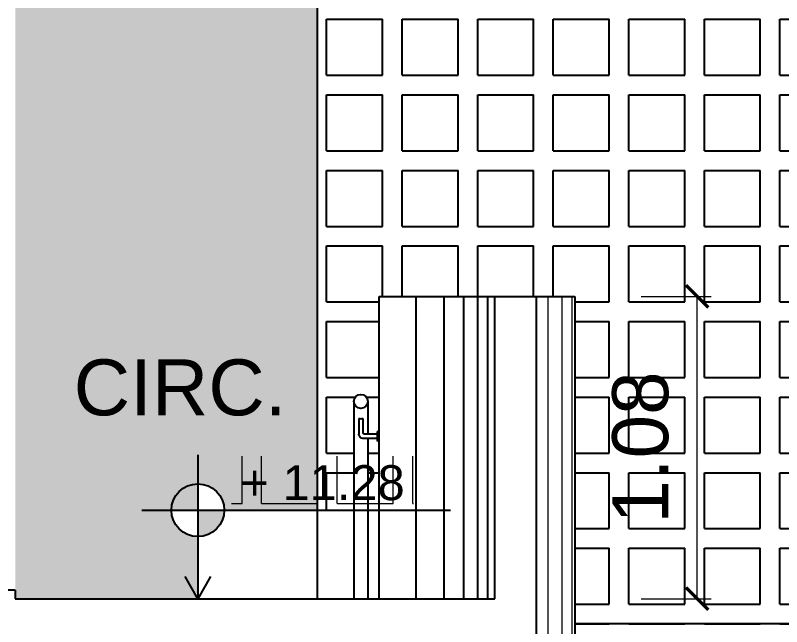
# Model space of a CAD drawing. Header units: metres. Extents: x 2494 to 3558, y 282 to 553.
# Drawn here: x 2867.538 to 2870.277, y 333.953 to 336.137 of the extents above; entities that cross this region are included whole.
import ezdxf

# ---------------------------------------------------------------- set-up
doc = ezdxf.new("R2010")
doc.units = ezdxf.units.M
doc.header["$LTSCALE"] = 7
doc.header["$MEASUREMENT"] = 0
doc.header["$PDMODE"] = 2
for name, color, linetype, lineweight in [('2prancha', 4, 'Continuous', 18), ('HACH', 251, 'Continuous', 5), ('texto', 3, 'Continuous', 25)]:
    doc.layers.add(name, color=color, linetype=linetype, lineweight=lineweight)
for name, color, linetype in [('COTA 1 100', 2, 'Continuous'), ('COTA DE NÍVEL', 7, 'Continuous'), ('HACHURA PISOS', 250, 'Continuous'), ('PENA 01', 1, 'Continuous'), ('PENA 02', 2, 'Continuous'), ('PENA 03', 3, 'Continuous'), ('PENA 06', 6, 'Continuous'), ('pena01', 1, 'Continuous')]:
    doc.layers.add(name, color=color, linetype=linetype)
doc.styles.add('GRAF', font='GRAF.SHX')
doc.styles.add('Luana', font='arial.ttf')
doc.dimstyles.new('arial100', dxfattribs={"dimtxt": 0.2, "dimasz": 0.08, "dimexe": 0.05, "dimexo": 0.2, "dimgap": 0.1, "dimtad": 1, "dimzin": 4, "dimdsep": 46, "dimtxsty": 'Luana', "dimblk": 'ARCHTICK', "dimcen": 0, "dimclrd": 7, "dimclre": 7, "dimclrt": 256, "dimadec": 0, "dimazin": 0, "dimtfac": 1, "dimtix": 1, "dimtmove": 0, "dimatfit": 3, "dimldrblk": 'CLOSEDBLANK', "dimfxl": 0, "dimlwd": 5, "dimlwe": 5, "dimarcsym": 0})

# ---------------------------------------------------------------- blocks, each defined once
blk = doc.blocks.new('NIV02')
h = blk.add_hatch(color=256)
h.paths.add_polyline_path([(-43.088, -49.029, 0.414214), (-44.592, -50.534), (-43.088, -50.534)])
h.paths.add_polyline_path([(-43.088, -52.038, 0.414214), (-41.584, -50.534), (-43.088, -50.534)])
for p, q in [((-43.088, -47.382), (-43.088, -55.579)), ((-46.274, -50.534), (-28.68, -50.534))]:
    blk.add_line(p, q)
blk.add_lwpolyline([(-42.36, -54.318), (-43.088, -55.579), (-43.816, -54.318)])
blk.add_circle((-43.088, -50.534), 1.504)
at = {"style": 'GRAF'}
blk.add_attdef('ELEV', (-40.663, -49.963), '', height=1.261, dxfattribs=at)
blk = doc.blocks.new('A$C5F3D5B64')
at = {"layer": 'pena01'}
for p, q in [((0.0575, 0.0813), (0.0575, 0.03)), ((0.0725, 0.0817), (0.0725, 0.025)), ((0, 0.035), (0.005, 0.035)), ((0.005, 0), (0.005, 0.035)), ((0.005, 0.025), (0.0525, 0.025)), ((0.005, 0.01), (0.0575, 0.01)), ((0, 0), (0.005, 0))]:
    blk.add_line(p, q, dxfattribs=at)
for centre, radius in [((0.0525, 0.03), 0.005), ((0.0575, 0.025), 0.015)]:
    blk.add_arc(centre, radius, 270, 0, dxfattribs=at)
blk = doc.blocks.new('_ArchTick')
at = {"color": 0, "linetype": 'ByBlock', "const_width": 0.15}
blk.add_lwpolyline([(-0.5, -0.5), (0.5, 0.5)], dxfattribs=at)
blk = doc.blocks.new('*D297')
at = {"layer": 'COTA 1 100', "color": 7, "lineweight": 5}
for p, q in [((2869.7751, 335.1325), (2870.0251, 335.1325)), ((2869.9751, 334.0525), (2869.9751, 335.1325)), ((2869.7751, 334.0525), (2870.0251, 334.0525))]:
    blk.add_line(p, q, dxfattribs=at)
at = {"layer": 'Defpoints', "color": 0}
for p in [(2869.2514, 335.1325), (2869.9751, 335.1325), (2869.2514, 334.0525)]:
    blk.add_point(p, dxfattribs=at)
at = {"layer": 'COTA 1 100', "color": 7, "lineweight": 5, "xscale": 0.08, "yscale": 0.08, "zscale": 0.08}
for p, rotation in [((2869.9751, 335.1325), 90), ((2869.9751, 334.0525), 270)]:
    blk.add_blockref('_ArchTick', p, dxfattribs=dict(at, rotation=rotation))
at = {"layer": 'COTA 1 100', "insert": (2869.7729, 334.5925), "char_height": 0.2, "attachment_point": 5, "rotation": 90, "style": 'Luana'}
blk.add_mtext('1.08', dxfattribs=at)
blk = doc.blocks.new('_ClosedBlank')
at = {"layer": '2prancha', "color": 0, "lineweight": -2}
for p, q in [((-1, 0.167), (0, 0)), ((-1, 0.167), (-1, -0.167)), ((0, 0), (-1, -0.167))]:
    blk.add_line(p, q, dxfattribs=at)

msp = doc.modelspace()

# ---------------------------------------------------------------- hatches: boundary and pattern name
at = {"layer": 'HACH'}
h = msp.add_hatch(dxfattribs=at)
h.set_pattern_fill('HACH25,_O', color=256, scale=0.025, pattern_type=2)
h.set_pattern_definition([(90, (2869.5277, 333.5625), (0.6225, 4e-17), []), (90, (2869.4924, 333.5625), (0.6225, 4e-17), []), (90, (2869.4424, 333.5625), (0.6225, 4e-17), []), (90, (2869.3717, 333.5625), (0.6225, 4e-17), []), (90, (2869.2717, 333.5625), (0.6225, 4e-17), []), (90, (2869.1302, 333.5625), (0.6225, 4e-17), []), (90, (2868.9302, 333.5625), (0.6225, 4e-17), [])])
h.paths.add_polyline_path([(2869.4157, 335.1325), (2869.5527, 335.1325), (2869.5527, 333.5625), (2869.4157, 333.5625)])
h = msp.add_hatch(dxfattribs=at)
h.set_pattern_fill('COB3,_O', color=256, double=1, pattern_type=2)
h.set_pattern_definition([(0, (2868.68824, 334.05252), (0, 0.27), [0.2, -0.07]), (0, (2868.68824, 334.12252), (0, 0.27), [0.2, -0.07]), (90, (2868.61824, 334.12252), (-0.27, 2e-17), [0.2, -0.07]), (90, (2868.68824, 334.12252), (-0.27, 2e-17), [0.2, -0.07])])
h.paths.add_polyline_path([(2868.3105, 334.3704), (2868.9618, 334.3704), (2868.9618, 334.5619), (2868.3105, 334.5619)])
at = {"layer": 'HACHURA PISOS'}
h = msp.add_hatch(dxfattribs=at)
h.set_pattern_fill('BLOCO2,_O', color=256, pattern_type=2)
h.set_pattern_definition([(0, (5770.05782, 667.37237), (0.2, 0.2), [0.4, 0]), (0, (5770.05782, 667.57237), (0.2, 0.2), [0.4, 0]), (90, (5770.05782, 667.37237), (-0.2, 0.2), [0.2, -0.2]), (90, (5770.45782, 667.37237), (-0.2, 0.2), [0.2, -0.2])])
h.paths.add_polyline_path([(2902.9316, 338.3625), (2902.2766, 338.3625), (2902.2766, 333.9625), (2902.9316, 333.9625)])
h.paths.add_polyline_path([(2907.7932, 333.5625), (2902.2766, 333.5625), (2902.2766, 333.1668), (2907.7932, 333.1668)])
h.paths.add_polyline_path([(2907.7932, 338.3625), (2907.1382, 338.3625), (2907.1382, 333.9625), (2907.7932, 333.9625)])
h.paths.add_polyline_path([(2908.6482, 338.3625), (2907.9932, 338.3625), (2907.9932, 333.9625), (2908.6482, 333.9625)])
h.paths.add_polyline_path([(2913.5132, 335.9709), (2912.8549, 335.5908), (2912.8549, 333.9625), (2913.5132, 333.9625)])
h.paths.add_polyline_path([(2913.5132, 338.3625), (2912.8549, 338.3625), (2912.8549, 335.5908), (2913.5132, 335.9709)])
h.paths.add_polyline_path([(2913.5132, 333.5625), (2907.9932, 333.5625), (2907.9932, 333.1668), (2913.5132, 333.1668)])
h.paths.add_polyline_path([(2891.4982, 338.3625), (2890.5432, 338.3625), (2890.5432, 333.9625), (2891.4982, 333.9625)])
h.paths.add_polyline_path([(2896.3599, 333.5625), (2890.5432, 333.5625), (2890.5432, 333.1668), (2896.3599, 333.1668)])
h.paths.add_polyline_path([(2896.3599, 338.3625), (2895.7049, 338.3625), (2895.7049, 333.9625), (2896.3599, 333.9625)])
h.paths.add_polyline_path([(2897.2149, 338.3625), (2896.5599, 338.3625), (2896.5599, 333.9625), (2897.2149, 333.9625)])
h.paths.add_polyline_path([(2902.0766, 333.5625), (2896.5599, 333.5625), (2896.5599, 333.1668), (2902.0766, 333.1668)])
h.paths.add_polyline_path([(2902.0766, 338.3625), (2901.4216, 338.3625), (2901.4216, 333.9625), (2902.0766, 333.9625)])
h.paths.add_polyline_path([(2868.6182, 338.3625), (2867.5382, 338.3625), (2867.5382, 336.1825), (2867.5382, 334.0825), (2867.5382, 334.0525), (2868.1905, 334.0525), (2868.1905, 334.2744, -0.414214), (2868.0962, 334.3687, -1), (2868.2848, 334.3687), (2868.6182, 334.3687)])
h.paths.add_polyline_path([(2873.4799, 338.3625), (2872.8249, 338.3625), (2872.8249, 333.9625), (2873.4799, 333.9625)])
h.paths.add_polyline_path([(2874.3349, 338.3625), (2873.6799, 338.3625), (2873.6799, 333.9625), (2874.3349, 333.9625)])
h.paths.add_polyline_path([(2879.1966, 338.3625), (2878.5416, 338.3625), (2878.5416, 333.9625), (2879.1966, 333.9625)])
h.paths.add_polyline_path([(2873.4799, 333.5625), (2870.4882, 333.5625), (2870.4882, 333.1668), (2873.4799, 333.1668)])
h.paths.add_polyline_path([(2870.3382, 333.5625), (2869.5382, 333.5625), (2869.4013, 333.5625), (2869.2514, 333.5625), (2869.1782, 333.5625), (2869.1782, 332.6925), (2870.3382, 332.6925)])
h.paths.add_polyline_path([(2879.1966, 333.5625), (2873.6799, 333.5625), (2873.6799, 333.1668), (2879.1966, 333.1668)])
h.paths.add_polyline_path([(2885.2132, 333.5625), (2879.3966, 333.5625), (2879.3966, 333.1668), (2885.2132, 333.1668)])
h.paths.add_polyline_path([(2885.2132, 338.3625), (2884.2582, 338.3625), (2884.2582, 333.9625), (2885.2132, 333.9625)])
h.paths.add_polyline_path([(2880.0516, 338.3625), (2879.3966, 338.3625), (2879.3966, 333.9625), (2880.0516, 333.9625)])
h.paths.add_polyline_path([(2890.3432, 338.3625), (2888.3039, 338.3625), (2888.3039, 337.4446), (2889.1282, 337.4446), (2889.1282, 336.0625), (2886.6282, 336.0625), (2886.6282, 337.4446), (2888.3039, 337.4446), (2888.3039, 338.3625), (2885.4132, 338.3625), (2885.4132, 333.9625), (2890.3432, 333.9625)])
h = msp.add_hatch(dxfattribs=at)
h.set_pattern_fill('HACH25,_O', color=256, scale=0.025, pattern_type=2)
h.set_pattern_definition([(90, (2869.22644, 334.0525), (0.6225, 4e-17), []), (90, (2869.1912, 334.0525), (0.6225, 4e-17), []), (90, (2869.1412, 334.0525), (0.6225, 4e-17), []), (90, (2869.07044, 334.0525), (0.6225, 4e-17), []), (90, (2868.97044, 334.0525), (0.6225, 4e-17), []), (90, (2868.82894, 334.0525), (0.6225, 4e-17), []), (90, (2868.62894, 334.0525), (0.6225, 4e-17), [])])
h.paths.add_polyline_path([(2868.8382, 335.1325), (2869.2514, 335.1325), (2869.2514, 334.0525), (2868.8382, 334.0525)])
at = {"layer": 'PENA 01'}
h = msp.add_hatch(dxfattribs=at)
h.set_pattern_fill('COB3,_O', color=256, double=1, pattern_type=2)
h.set_pattern_definition([(0, (2868.38054, 333.96252), (0, 0.27), [0.2, -0.07]), (0, (2868.38054, 334.03252), (0, 0.27), [0.2, -0.07]), (90, (2868.31054, 334.03252), (-0.27, 2e-17), [0.2, -0.07]), (90, (2868.38054, 334.03252), (-0.27, 2e-17), [0.2, -0.07])])
h.paths.add_polyline_path([(2872.8249, 338.3625), (2868.6182, 338.3625), (2868.6182, 334.3687), (2868.7482, 334.3687), (2868.7482, 334.7575, -1), (2868.7982, 334.7575), (2868.7982, 334.3687), (2868.8382, 334.3687), (2868.8382, 335.1325), (2869.2514, 335.1325), (2869.4013, 335.1325), (2869.5382, 335.1325), (2869.5382, 333.9625), (2872.8249, 333.9625)])
h.paths.add_polyline_path([(2868.3105, 334.3704), (2868.9618, 334.3704), (2868.9618, 334.5619), (2868.3105, 334.5619)], flags=9)

# ---------------------------------------------------------------- linework, layer by layer
for p, q in [((2868.8382, 334.0525), (2868.8382, 335.1325)), ((2868.8382, 335.1325), (2869.2514, 335.1325)), ((2868.7482, 334.7575), (2868.7482, 334.0525)), ((2868.7982, 334.7575), (2868.7982, 334.6398)), ((2868.7807, 334.6961), (2868.7807, 334.6965)), ((2868.7982, 334.6248), (2868.7982, 334.0525)), ((2873.4799, 333.9625), (2869.5382, 333.9625))]:
    msp.add_line(p, q, dxfattribs=at)
msp.add_lwpolyline([(2868.6182, 334.0525), (2868.6182, 338.3625), (2872.8249, 338.3625), (2872.8249, 333.9625), (2869.5382, 333.9625)], dxfattribs=at)
msp.add_circle((2868.7732, 334.7575), 0.025, dxfattribs=at)
msp.add_arc((2868.7732, 334.7204), 0.025, 252.5302, 287.4454, dxfattribs=at)
at = {"layer": 'PENA 02'}
for p, q in [((2869.4013, 335.1325), (2869.5382, 335.1325)), ((2869.5382, 335.1325), (2869.5382, 333.5625))]:
    msp.add_line(p, q, dxfattribs=at)
at = {"layer": 'PENA 06'}
for p, q in [((2869.2514, 334.0525), (2869.2514, 335.1325)), ((2869.2514, 335.1325), (2869.4013, 335.1325)), ((2869.4013, 333.5625), (2869.4013, 335.1325)), ((2867.5382, 334.0825), (2867.5382, 334.0525)), ((2867.5382, 334.0525), (2869.2514, 334.0525))]:
    msp.add_line(p, q, dxfattribs=at)
msp.add_lwpolyline([(2867.5382, 334.0825), (2861.7382, 334.0825)], dxfattribs=at)

# ---------------------------------------------------------------- block references
at = {"layer": 'COTA DE NÍVEL', "ltscale": 0.05}
ref = msp.add_blockref('NIV02', (2870.8907, 337.5355), dxfattribs=dict(at, xscale=0.06266711229946524, yscale=0.06266711229946524, zscale=0.06266711229946524))
ref.add_attrib('ELEV', '+ 11.28', (2868.3425, 334.4045), dxfattribs={"layer": '0', "height": 0.125, "style": 'Luana'})
at = {"layer": 'PENA 03', "xscale": -1}
msp.add_blockref('A$C5F3D5B64', (2868.8382, 334.6148), dxfattribs=at)

# ---------------------------------------------------------------- texts
at = {"layer": 'texto', "color": 2, "ltscale": 0.05, "insert": (2868.127, 334.806), "char_height": 0.2, "width": 5.004317, "attachment_point": 5, "style": 'Luana'}
msp.add_mtext('CIRC.', dxfattribs=at)

# ---------------------------------------------------------------- dimensions: what is measured, and where the dimension line sits
at = {"layer": 'COTA 1 100'}
dim = msp.add_linear_dim(base=(2869.9751, 335.1325), p1=(2869.2514, 334.0525), p2=(2869.2514, 335.1325), angle=90, dimstyle='arial100', override={"dimfxl": 0.2}, dxfattribs=at)
dim.commit()
dim.dimension.update_dxf_attribs({"geometry": '*D297', "text_midpoint": (2869.7729, 334.5925)})

doc.saveas('drawing.dxf')
